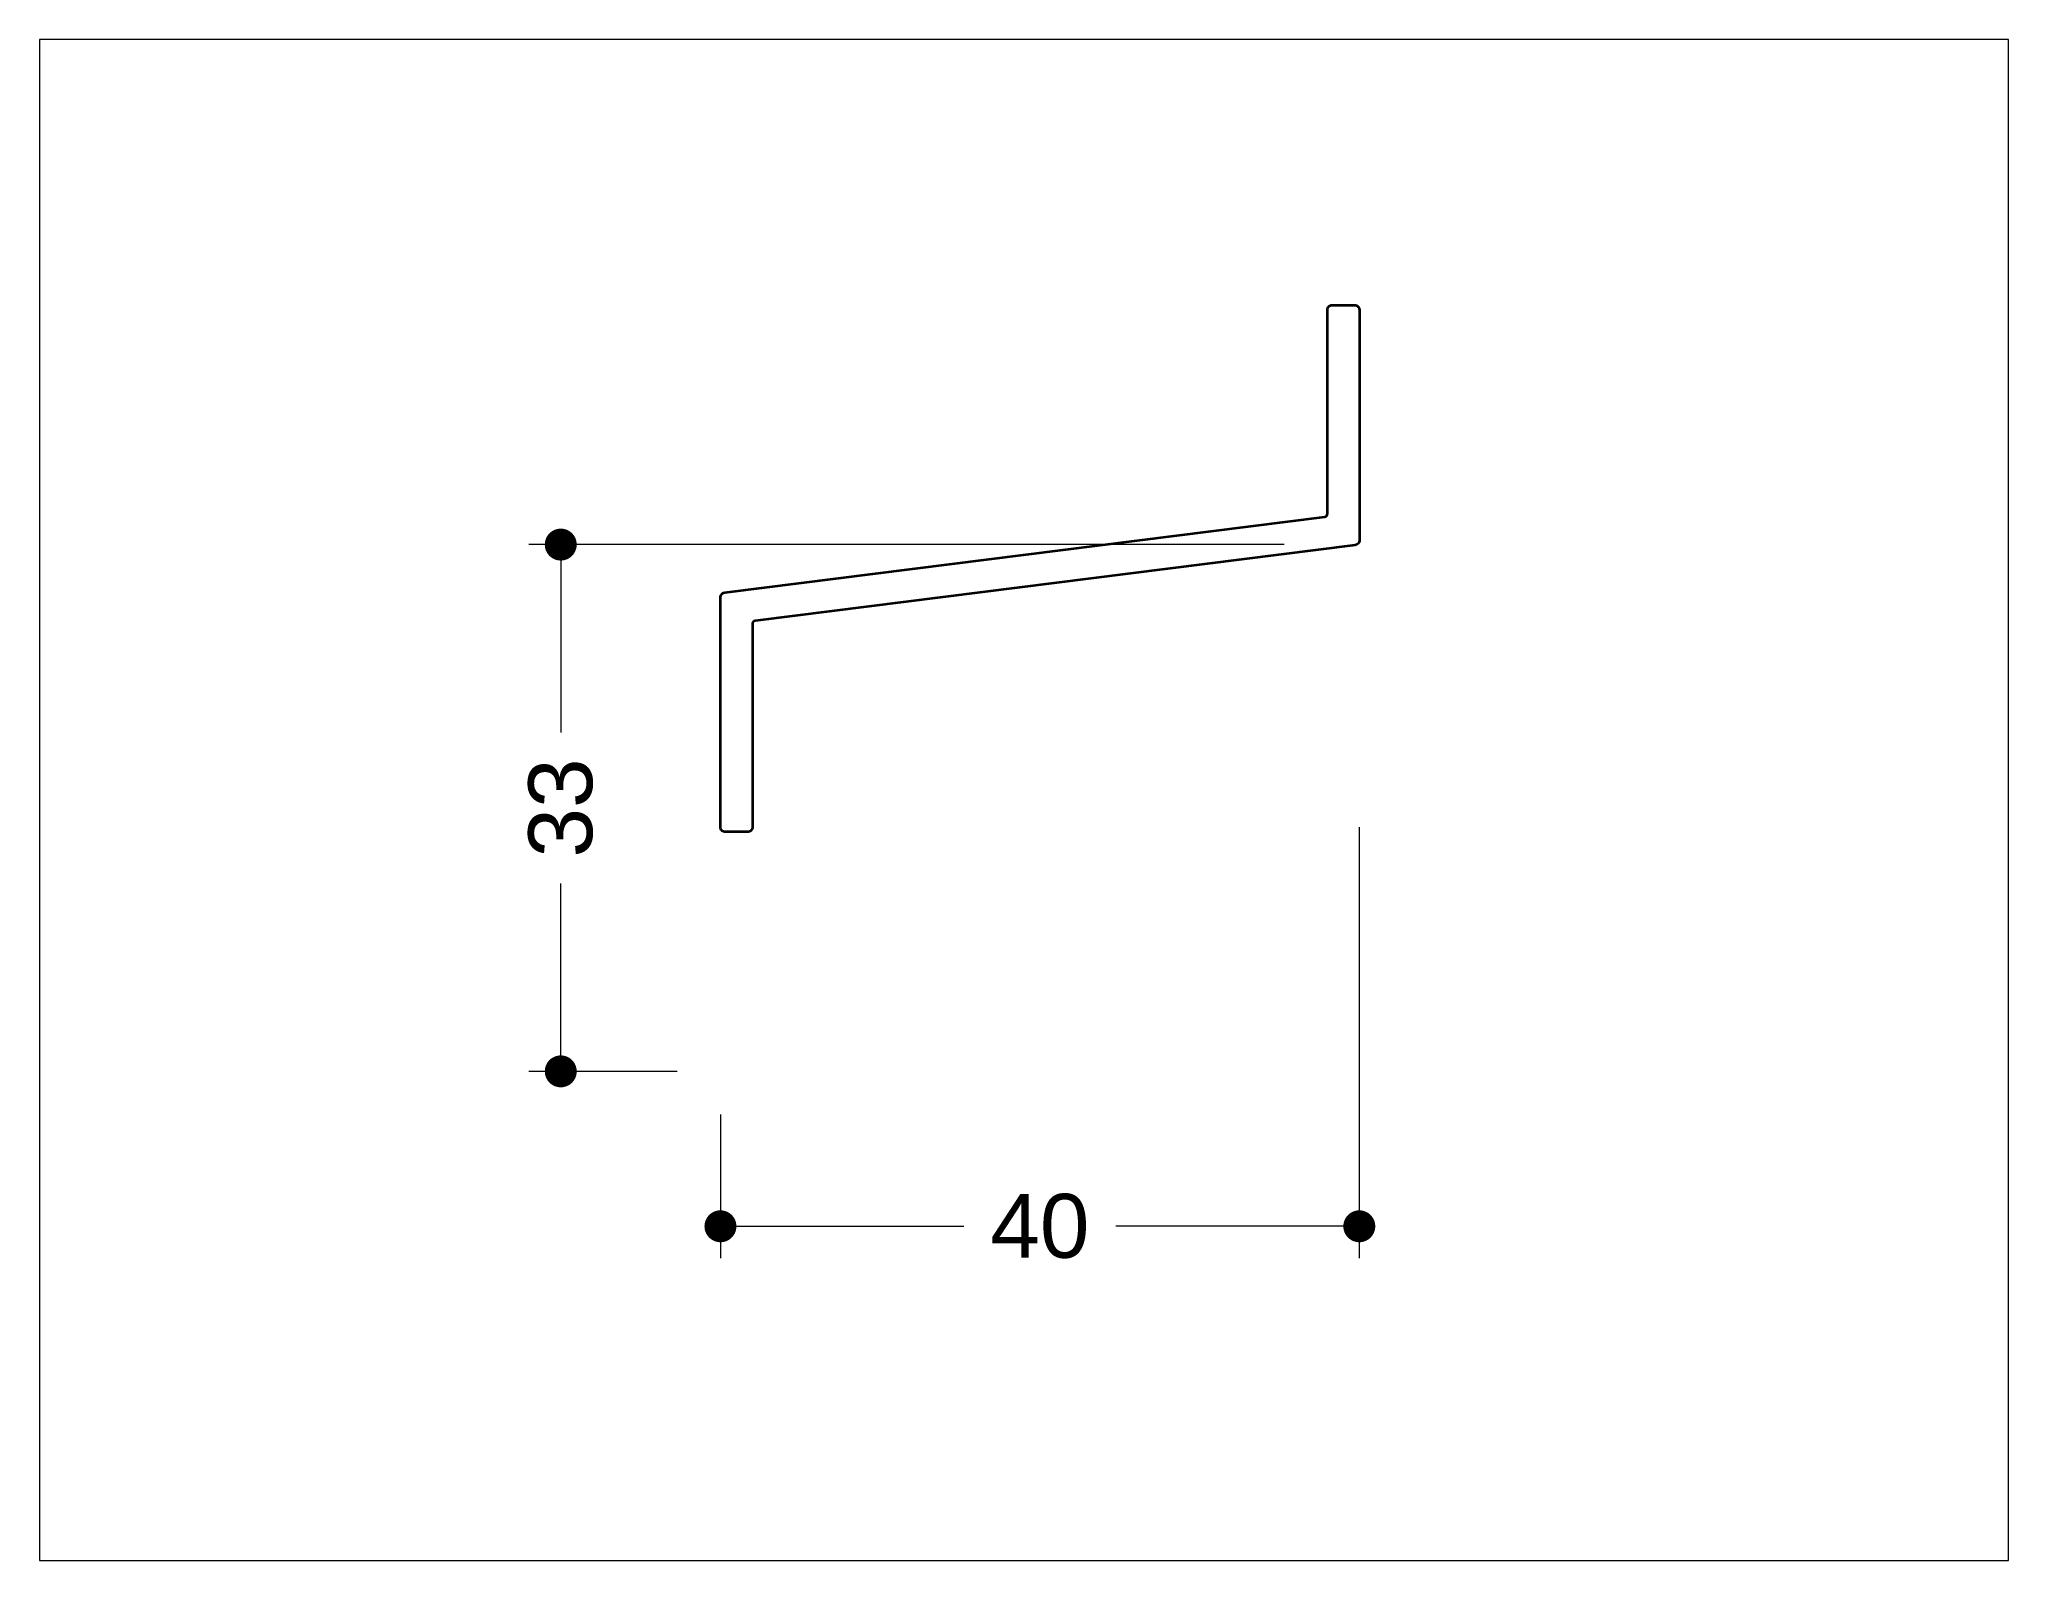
# Paper-space layout 'Index' of a CAD drawing. Header units: millimetres. Extents: x 70.5 to 132.2, y 118.7 to 166.3.
# The model-space entities are those that its viewports show. They can reach past a viewport. Long polylines and large blocks are cut down to what shows.
import ezdxf

# ---------------------------------------------------------------- set-up
doc = ezdxf.new("R2010")
doc.units = ezdxf.units.MM
doc.header["$PDMODE"] = 3
doc.header["$PDSIZE"] = 1
for name, color, linetype, lineweight in [('AM_0', 7, 'Continuous', 35), ('AM_5', 3, 'Continuous', 13), ('X_COMP_CONT_ALU', 50, 'Continuous', 35)]:
    doc.layers.add(name, color=color, linetype=linetype, lineweight=lineweight)
doc.layers.add('AM_VIEWS', color=1, linetype='Continuous', lineweight=13, plot=False)
doc.styles.add('X_DOCU', font='swissl.ttf')
doc.dimstyles.new('X_DOCU$0', dxfattribs={"dimtxt": 2, "dimasz": 1, "dimexe": 1, "dimexo": 1.5, "dimgap": 1, "dimtad": 0, "dimtoh": 1, "dimdsep": 46, "dimtxsty": 'X_DOCU', "dimblk": 'DOT', "dimcen": 0, "dimclrd": 256, "dimclre": 256, "dimclrt": 30, "dimadec": 1, "dimazin": 2, "dimtp": 0.1, "dimtm": 0.1, "dimtfac": 0.7, "dimtmove": 0, "dimatfit": 1, "dimfxl": 1, "dimlwd": -1, "dimlwe": -1, "dimarcsym": 1})

# ---------------------------------------------------------------- blocks, each defined once
blk = doc.blocks.new('_Dot')
at = {"color": 0, "linetype": 'ByBlock', "lineweight": -2}
blk.add_line((-0.5, 0), (-1, 0), dxfattribs=at)
at = {"color": 0, "linetype": 'ByBlock', "const_width": 0.5}
blk.add_lwpolyline([(-0.25, 0, 1), (0.25, 0, 1)], format="xyb", close=True, dxfattribs=at)
blk = doc.blocks.new('*D6')
at = {"layer": 'AM_5', "transparency": 16777216}
for p, q in [((109.506, 150.5), (85.857, 150.5)), ((86.857, 149.5), (86.857, 144.618)), ((86.857, 135), (86.857, 139.882)), ((90.506, 134), (85.857, 134))]:
    blk.add_line(p, q, dxfattribs=at)
at = {"layer": 'Defpoints', "color": 0, "transparency": 16777216}
for p in [(86.857, 150.5), (111.006, 150.5), (92.006, 134)]:
    blk.add_point(p, dxfattribs=at)
at = {"layer": 'AM_5', "transparency": 16777216}
for p, rotation in [((86.857, 150.5), 90), ((86.857, 134), 270)]:
    blk.add_blockref('_Dot', p, dxfattribs=dict(at, rotation=rotation))
at = {"layer": 'AM_5', "color": 30, "transparency": 16777216, "insert": (86.857, 142.25), "char_height": 2, "attachment_point": 5, "rotation": 90, "style": 'X_DOCU'}
blk.add_mtext('33', dxfattribs=at)
blk = doc.blocks.new('*D7')
at = {"layer": 'AM_5', "transparency": 16777216}
for p, q in [((111.856, 141.65), (111.856, 128.148)), ((91.856, 132.65), (91.856, 128.148)), ((92.856, 129.148), (99.478, 129.148)), ((110.856, 129.148), (104.234, 129.148))]:
    blk.add_line(p, q, dxfattribs=at)
at = {"layer": 'Defpoints', "color": 0, "transparency": 16777216}
for p in [(111.856, 143.15), (91.856, 134.15), (111.856, 129.148)]:
    blk.add_point(p, dxfattribs=at)
at = {"layer": 'AM_5', "transparency": 16777216, "rotation": 180}
blk.add_blockref('_Dot', (91.856, 129.148), dxfattribs=at)
at = {"layer": 'AM_5', "transparency": 16777216}
blk.add_blockref('_Dot', (111.856, 129.148), dxfattribs=at)
at = {"layer": 'AM_5', "color": 30, "transparency": 16777216, "insert": (101.856, 129.148), "char_height": 2, "attachment_point": 5, "style": 'X_DOCU'}
blk.add_mtext('40', dxfattribs=at)
blk = doc.blocks.new('126807-ICC')
at = {"layer": 'X_COMP_CONT_ALU'}
blk.add_lwpolyline([(-40, -17.7), (-40, -3.3, -0.377872), (-39.74, -3), (-2.17, 1.74, 0.377872), (-2, 1.94), (-2, 14.7, -0.414214), (-1.7, 15), (-0.3, 15, -0.414214), (0, 14.7), (0, 0.26, -0.377872), (-0.26, -0.03), (-37.83, -4.78, 0.377872), (-38, -4.98), (-38, -17.7, -0.414214), (-38.3, -18), (-39.7, -18, -0.414214), (-40, -17.7)], format="xyb", close=True, dxfattribs=at)

msp = doc.modelspace()

# ---------------------------------------------------------------- block references
at = {"layer": 'AM_0'}
msp.add_blockref('126807-ICC', (55, 48), dxfattribs=at)

psp = doc.layouts.new('Index')

# ---------------------------------------------------------------- dimensions: what is measured, and where the dimension line sits
at = {"layer": 'AM_5'}
for base, p1, p2, angle, override, picture, middle in [((86.8572, 150.4998), (92.0063, 133.9998), (111.0063, 150.4998), 90, {"dimasz": 1, "dimlfac": 2, "dimpost": ''}, '*D6', (86.8572, 142.2498)), ((111.8563, 129.1477), (91.8563, 134.1498), (111.8563, 143.1505), 0, {"dimasz": 1, "dimlfac": 2}, '*D7', (101.8563, 129.1477))]:
    dim = psp.add_linear_dim(base=base, p1=p1, p2=p2, angle=angle, dimstyle='X_DOCU$0', override=override, dxfattribs=at)
    dim.commit()
    dim.dimension.update_dxf_attribs({"geometry": picture, "text_midpoint": middle})

# ---------------------------------------------------------------- viewports
at = {"layer": 'AM_VIEWS'}
psp.add_viewport(center=(101.3591, 142.5), size=(61.6494, 47.649524), view_center_point=(34.0013, 31.9972), view_height=95.299049, dxfattribs=at)

doc.saveas('drawing.dxf')
